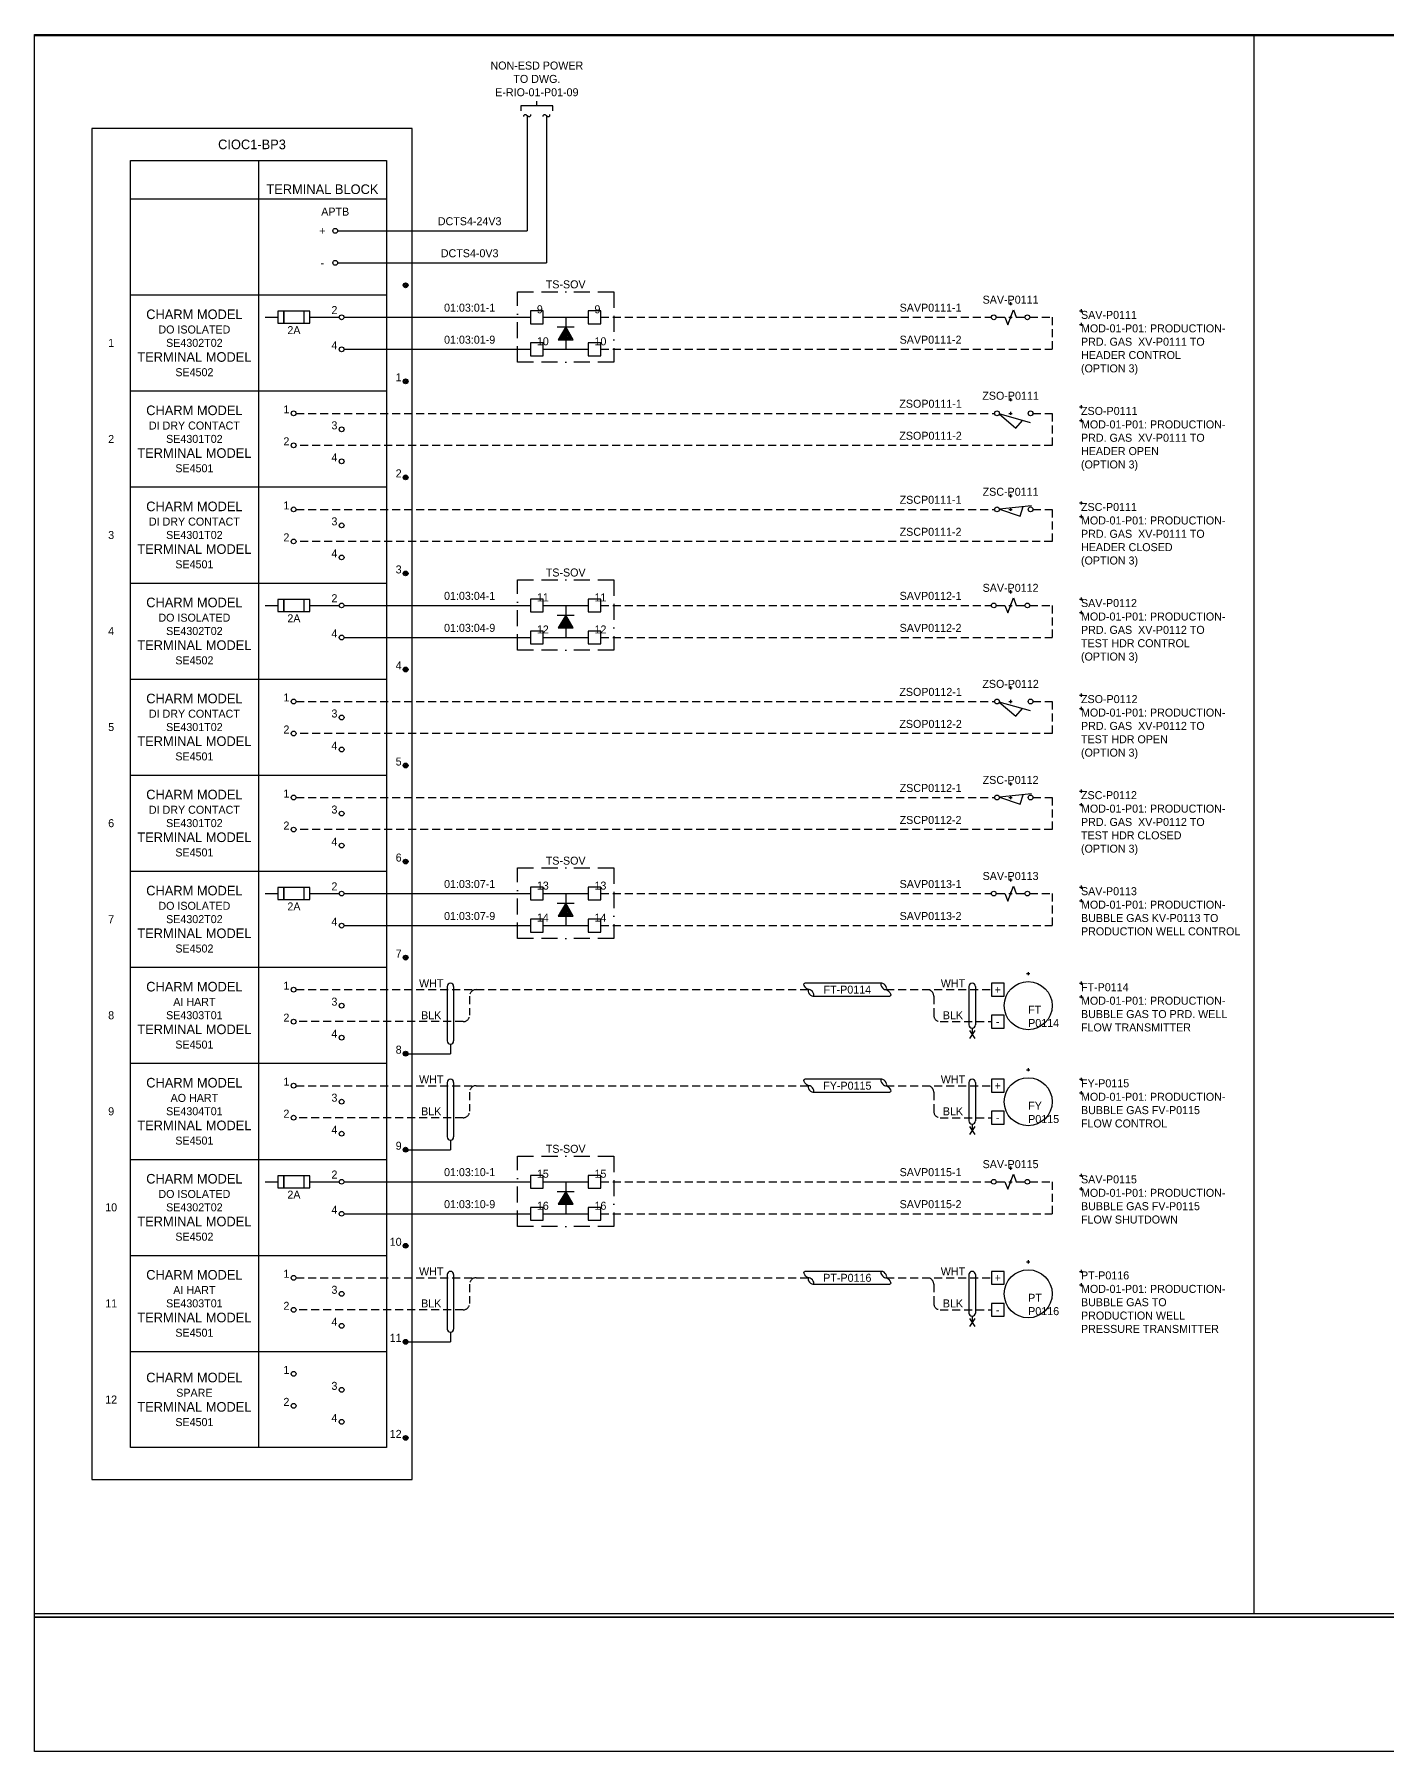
# Model space of a CAD drawing. Extents: x 12207 to 13053, y 0 to 536.
# Drawn here: x 12207 to 12630, y 0 to 536 of the extents above; entities that cross this region are included whole.
import ezdxf
from ezdxf.enums import TextEntityAlignment as Align

# ---------------------------------------------------------------- set-up
doc = ezdxf.new("R2018")
doc.units = 0
doc.header["$LTSCALE"] = 10
doc.header["$MEASUREMENT"] = 0
doc.linetypes.add('G02-1-PRDXXXX-E-MRIO-01-P01-01$0$BORDER', pattern=[1.75, 0.5, -0.25, 0.5, -0.25, 0, -0.25])
doc.linetypes.add('G02-1-PRDXXXX-E-MRIO-01-P01-01$0$HIDDEN', pattern=[0.375, 0.25, -0.125])
doc.layers.get('Defpoints').update_dxf_attribs({"color": 9})
for name, color, linetype in [('G02-1-PRDXXXX-E-MRIO-01-P01-01$0$(OPTION 3) FWIRE-1', 1, 'G02-1-PRDXXXX-E-MRIO-01-P01-01$0$HIDDEN'), ('G02-1-PRDXXXX-E-MRIO-01-P01-01$0$(OPTION 3) SYMBOL-3', 3, 'Continuous'), ('G02-1-PRDXXXX-E-MRIO-01-P01-01$0$(OPTION 3) TEXT-2', 2, 'Continuous'), ('G02-1-PRDXXXX-E-MRIO-01-P01-01$0$ANNOTATION', 7, 'Continuous'), ('G02-1-PRDXXXX-E-MRIO-01-P01-01$0$EQUIP ENCL', 7, 'G02-1-PRDXXXX-E-MRIO-01-P01-01$0$BORDER'), ('G02-1-PRDXXXX-E-MRIO-01-P01-01$0$FWIRE-1', 1, 'G02-1-PRDXXXX-E-MRIO-01-P01-01$0$HIDDEN'), ('G02-1-PRDXXXX-E-MRIO-01-P01-01$0$PANEL-1', 1, 'Continuous'), ('G02-1-PRDXXXX-E-MRIO-01-P01-01$0$PANEL-7', 7, 'Continuous'), ('G02-1-PRDXXXX-E-MRIO-01-P01-01$0$SYMBOL-1', 1, 'Continuous'), ('G02-1-PRDXXXX-E-MRIO-01-P01-01$0$SYMBOL-3', 3, 'Continuous'), ('G02-1-PRDXXXX-E-MRIO-01-P01-01$0$TEXT-2', 2, 'Continuous'), ('G02-1-PRDXXXX-E-MRIO-01-P01-01$0$TITLE', 7, 'Continuous'), ('G02-1-PRDXXXX-E-MRIO-01-P01-01$0$WIRE-1', 1, 'Continuous')]:
    doc.layers.add(name, color=color, linetype=linetype)
doc.layers.add('G02-1-PRDXXXX-E-MRIO-01-P01-01$0$View', color=251, linetype='Continuous', plot=False)
doc.styles.add('G02-1-PRDXXXX-E-MRIO-01-P01-01$0$Scovan Elec', font='')
doc.styles.add('G02-1-PRDXXXX-E-MRIO-01-P01-01$0$Scovan Standard', font='', dxfattribs={"height": 2.5})
doc.styles.add('G02-1-PRDXXXX-E-MRIO-01-P01-01$0$Standard', font='')
doc.styles.get("Standard").update_dxf_attribs({"font": ''})
doc.styles.get('G02-1-PRDXXXX-E-MRIO-01-P01-01$0$Scovan Elec').set_extended_font_data('Franklin Gothic Medium Cond')
doc.styles.get('G02-1-PRDXXXX-E-MRIO-01-P01-01$0$Scovan Standard').set_extended_font_data('Franklin Gothic Medium Cond')
doc.styles.get('G02-1-PRDXXXX-E-MRIO-01-P01-01$0$Standard').set_extended_font_data('Franklin Gothic Medium Cond')
doc.styles.get('Standard').set_extended_font_data('Franklin Gothic Medium Cond')

# ---------------------------------------------------------------- blocks, each defined once
blk = doc.blocks.new('*U22')
at = {"linetype": 'Continuous'}
blk.add_lwpolyline([(-0.75, 0, -1), (0.75, 0, -1), (-0.75, 0, -1), (0.5, 0, -1), (-0.5, 0, -1), (0.25, 0, -1), (-0.25, 0, -1), (0, 0, 1), (0.25, 0)], format="xyb", dxfattribs=at)
blk = doc.blocks.new('G02-1-PRDXXXX-E-MRIO-01-P01-01$0$BASEPLATE')
at = {"layer": 'G02-1-PRDXXXX-E-MRIO-01-P01-01$0$PANEL-1'}
for p, q in [((52, -10), (52, -412)), ((12, -22), (92, -22)), ((12, -52), (92, -52)), ((12, -82), (92, -82)), ((12, -112), (92, -112)), ((12, -142), (92, -142)), ((12, -172), (92, -172)), ((12, -202), (92, -202)), ((12, -232), (92, -232)), ((12, -262), (92, -262)), ((12, -292), (92, -292)), ((12, -322), (92, -322)), ((12, -352), (92, -352)), ((12, -382), (92, -382))]:
    blk.add_line(p, q, dxfattribs=at)
blk.add_lwpolyline([(12, -10), (92, -10), (92, -412), (12, -412)], close=True, dxfattribs=at)
at = {"layer": 'G02-1-PRDXXXX-E-MRIO-01-P01-01$0$PANEL-7'}
blk.add_lwpolyline([(0, 0), (0, -422), (100, -422), (100, 0)], close=True, dxfattribs=at)
at = {"layer": 'G02-1-PRDXXXX-E-MRIO-01-P01-01$0$SYMBOL-1'}
for centre in [(76, -32), (76, -42)]:
    blk.add_circle(centre, 0.75, dxfattribs=at)
for p in [(98, -49), (98, -79), (98, -109), (98, -139), (98, -169), (98, -199), (98, -229), (98, -259), (98, -289), (98, -319), (98, -349), (98, -379), (98, -409)]:
    blk.add_blockref('*U22', p, dxfattribs=at)
at = {"layer": 'G02-1-PRDXXXX-E-MRIO-01-P01-01$0$TEXT-2', "style": 'G02-1-PRDXXXX-E-MRIO-01-P01-01$0$Scovan Elec'}
for s, height, p in [('TERMINAL BLOCK', 3, (72, -19)), ('+', 2.5, (72, -32)), ('-', 2.5, (72, -42)), ('1', 2.5, (6, -67)), ('2', 2.5, (6, -97)), ('3', 2.5, (6, -127)), ('4', 2.5, (6, -157)), ('5', 2.5, (6, -187)), ('6', 2.5, (6, -217)), ('7', 2.5, (6, -247)), ('8', 2.5, (6, -277)), ('9', 2.5, (6, -307)), ('10', 2.5, (6, -337)), ('11', 2.5, (6, -367)), ('12', 2.5, (6, -397))]:
    blk.add_text(s, height=height, dxfattribs=at).set_placement(p, align=Align.MIDDLE)
blk.add_text('APTB', height=2.5, rotation=360, dxfattribs=at).set_placement((76, -26), align=Align.MIDDLE)
at = {"layer": 'G02-1-PRDXXXX-E-MRIO-01-P01-01$0$TEXT-2', "color": 2, "style": 'G02-1-PRDXXXX-E-MRIO-01-P01-01$0$Scovan Elec'}
for s, p in [('1', (96.75, -79)), ('2', (96.75, -109)), ('3', (96.75, -139)), ('4', (96.75, -169)), ('5', (96.75, -199)), ('6', (96.75, -229)), ('7', (96.75, -259)), ('8', (96.75, -289)), ('9', (96.75, -319)), ('10', (96.75, -349)), ('11', (96.75, -379)), ('12', (96.75, -409))]:
    blk.add_text(s, height=2.5, dxfattribs=at).set_placement(p, align=Align.RIGHT)
blk = doc.blocks.new('*U7')
blk.add_open_spline([(-1.07, -0.3), (-1.08, -0.22), (-1.09, -0.05), (-0.97, 0.2), (-0.73, 0.31), (-0.46, 0.32), (-0.14, 0.12), (0.14, -0.12), (0.46, -0.32), (0.73, -0.31), (0.97, -0.2), (1.09, 0.05), (1.08, 0.22), (1.07, 0.3)], degree=3, knots=[0, 0, 0, 0, 0.23778, 0.504219, 0.769947, 1.007727, 1.273929, 1.868857, 2.135059, 2.372839, 2.638567, 2.905005, 3.142785, 3.142785, 3.142785, 3.142785])
blk = doc.blocks.new('*U10')
for p, q in [((-1, 16), (-1, -1)), ((1, 16), (1, -1))]:
    blk.add_line(p, q)
for centre, start, end in [((0, 16), 0, 180), ((0, -1), 180, 0)]:
    blk.add_arc(centre, 1, start, end)
blk = doc.blocks.new('G02-1-PRDXXXX-E-MRIO-01-P01-01$0$S-TBSquare')
blk.add_lwpolyline([(-2, 2), (-2, -2), (2, -2), (2, 2)], close=True)
at = {"color": 2, "style": 'G02-1-PRDXXXX-E-MRIO-01-P01-01$0$Standard'}
blk.add_attdef('TAG2', text='', height=2.5, dxfattribs=at).set_placement((0, 3.75), align=Align.CENTER)
at = {"color": 2, "lineweight": 30, "flags": 106}
blk.add_attdef('TAG1', text='', height=2.5, dxfattribs=at).set_placement((0, 3.75), align=Align.BOTTOM_CENTER)
blk = doc.blocks.new('*U14')
blk.add_line((-2.67, 2), (2.67, 2))
blk.add_lwpolyline([(0, 2), (-2.33, -2), (2.33, -2), (0, 2), (0, 1.47), (-1.87, -1.73), (1.87, -1.73), (0, 1.47), (0, 0.94), (-1.4, -1.47), (1.4, -1.47), (0, 0.94), (0, 0.41), (-0.94, -1.2), (0.94, -1.2), (0, 0.41), (0, -0.12), (-0.48, -0.93), (0.48, -0.93), (0, -0.12), (0, -0.67)])
blk = doc.blocks.new('*U11')
for p, q in [((-1, 11), (-1, -1)), ((1, 11), (1, -1)), ((-0.8, -2.75), (0.8, -5.25)), ((0.8, -2.75), (-0.8, -5.25)), ((0, -2), (0, -4))]:
    blk.add_line(p, q)
for centre, start, end in [((0, 11), 0, 180), ((0, -1), 180, 0)]:
    blk.add_arc(centre, 1, start, end)
blk = doc.blocks.new('*U21')
for p, q in [((10.75, 5), (-13.25, 5)), ((-10.75, -5), (13.25, -5))]:
    blk.add_line(p, q)
for centre, major_axis in [((-12.625, 2.5), (0.625, -2.5)), ((12.625, -2.5), (-0.625, 2.5))]:
    blk.add_ellipse(centre, major_axis=major_axis, ratio=0.2692265, start_param=3.1415927, end_param=6.2831853)
for centre in [(-11.375, -2.5), (11.375, 2.5)]:
    blk.add_ellipse(centre, major_axis=(0.625, -2.5), ratio=0.2692265)
blk = doc.blocks.new('G02-1-PRDXXXX-E-MRIO-01-P01-01$0$S-Instrument')
blk.add_circle((0, 0), 7.5)
at = {"color": 2, "lineweight": 30, "flags": 106}
blk.add_attdef('TAG1', text='', height=2.5, dxfattribs=at).set_placement((0, 0), align=Align.MIDDLE_CENTER)
at = {"color": 2, "style": 'G02-1-PRDXXXX-E-MRIO-01-P01-01$0$Scovan Elec'}
blk.add_attdef('TAG2', text='', height=2.5, dxfattribs=at).set_placement((6.25, -6.25), align=Align.MIDDLE_LEFT)
blk = doc.blocks.new('G02-1-PRDXXXX-E-MRIO-01-P01-01$0$ARTISAN_G_C_DeviceTag')
at = {"layer": 'Defpoints'}
for p, q in [((-0.5, 0), (0.5, 0)), ((0, 0.5), (0, -0.5)), ((-0.5, -4.25), (0.5, -4.25)), ((0, -3.75), (0, -4.75))]:
    blk.add_line(p, q, dxfattribs=at)
at = {"layer": 'Defpoints', "style": 'G02-1-PRDXXXX-E-MRIO-01-P01-01$0$Scovan Standard', "flags": 1}
for tag, p in [('ARTISAN_ID', (0, -4)), ('ARTISAN_BLOCK_ID', (0, -7))]:
    blk.add_attdef(tag, p, '', height=1.9, dxfattribs=at)
at = {"layer": 'G02-1-PRDXXXX-E-MRIO-01-P01-01$0$TEXT-2', "style": 'G02-1-PRDXXXX-E-MRIO-01-P01-01$0$Standard'}
blk.add_attdef('SCOVAN_TAG', text='', height=2.5, dxfattribs=at).set_placement((0, 0), align=Align.CENTER)
blk = doc.blocks.new('G02-1-PRDXXXX-E-MRIO-01-P01-01$0$ARTISAN_IO_DeviceDescr')
at = {"layer": 'Defpoints'}
for p, q in [((-0.5, 0), (0.5, 0)), ((0, 0.5), (0, -0.5)), ((-0.5, -4.21), (0.5, -4.21)), ((0, -3.71), (0, -4.71))]:
    blk.add_line(p, q, dxfattribs=at)
at = {"layer": 'Defpoints', "style": 'G02-1-PRDXXXX-E-MRIO-01-P01-01$0$Scovan Standard', "flags": 1}
for tag, p in [('ARTISAN_ID', (0, -6)), ('ARTISAN_BLOCK_ID', (0, -9))]:
    blk.add_attdef(tag, p, '', height=1.9, dxfattribs=at)
at = {"layer": 'G02-1-PRDXXXX-E-MRIO-01-P01-01$0$TEXT-2', "style": 'G02-1-PRDXXXX-E-MRIO-01-P01-01$0$Standard'}
blk.add_attdef('SCOVAN_TAG', text='', height=2.5, dxfattribs=at).set_placement((0, 0), align=Align.TOP_LEFT)
blk = doc.blocks.new('G02-1-PRDXXXX-E-MRIO-01-P01-01$0$S-Solenoid')
blk.add_lwpolyline([(-4.5, 0), (-1.77, 0), (-0.88, -2.36), (0.88, 2.36), (1.77, 0), (4.5, 0)])
for centre in [(-5.25, 0), (5.25, 0)]:
    blk.add_circle(centre, 0.75)
at = {"color": 2, "style": 'G02-1-PRDXXXX-E-MRIO-01-P01-01$0$Standard'}
blk.add_attdef('TAG2', text='', height=2.5, dxfattribs=at).set_placement((0, 4.25), align=Align.CENTER)
at = {"color": 2, "lineweight": 30, "flags": 106}
blk.add_attdef('TAG1', text='', height=2.5, dxfattribs=at).set_placement((0, 4.25), align=Align.BOTTOM_CENTER)
blk = doc.blocks.new('*U20')
blk.add_lwpolyline([(5.22, -2.94), (-4.53, -0.2), (0.68, -4.59), (2.69, -2.23)])
for centre in [(-5.25, 0), (5.25, 0)]:
    blk.add_circle(centre, 0.75)
at = {"color": 2, "style": 'G02-1-PRDXXXX-E-MRIO-01-P01-01$0$Standard'}
blk.add_attdef('TAG2', text='', height=2.5, dxfattribs=at).set_placement((0, 4.25), align=Align.CENTER)
at = {"color": 2, "lineweight": 30, "flags": 106}
blk.add_attdef('TAG1', text='', height=2.5, dxfattribs=at).set_placement((0, 4.25), align=Align.BOTTOM_CENTER)
blk = doc.blocks.new('G02-1-PRDXXXX-E-MRIO-01-P01-01$0$S-Limit')
blk.add_lwpolyline([(5.57, 1.14), (-4.5, 0.08), (1.96, -2.08), (2.95, 0.86)])
for centre in [(-5.25, 0), (5.25, 0)]:
    blk.add_circle(centre, 0.75)
at = {"color": 2, "style": 'G02-1-PRDXXXX-E-MRIO-01-P01-01$0$Standard'}
blk.add_attdef('TAG2', text='', height=2.5, dxfattribs=at).set_placement((0, 4.25), align=Align.CENTER)
at = {"color": 2, "lineweight": 30, "flags": 106}
blk.add_attdef('TAG1', text='', height=2.5, dxfattribs=at).set_placement((0, 4.25), align=Align.BOTTOM_CENTER)
blk = doc.blocks.new('G02-1-PRDXXXX-E-MRIO-01-P01-01$0$ARTISAN_IO_A_DeviceTag')
at = {"layer": 'Defpoints'}
for p, q in [((-0.5, 0), (0.5, 0)), ((0, 0.5), (0, -0.5))]:
    blk.add_line(p, q, dxfattribs=at)
at = {"layer": 'Defpoints', "style": 'G02-1-PRDXXXX-E-MRIO-01-P01-01$0$Standard', "flags": 1}
blk.add_attdef('SCOVAN_TAG', text='', height=2.5, dxfattribs=at).set_placement((0, 4.2125), align=Align.MIDDLE_CENTER)
at = {"layer": 'Defpoints', "style": 'G02-1-PRDXXXX-E-MRIO-01-P01-01$0$Scovan Standard', "flags": 1}
for tag, p in [('ARTISAN_ID', (0, -5)), ('ARTISAN_BLOCK_ID', (0, -8))]:
    blk.add_attdef(tag, p, '', height=1.9004, dxfattribs=at)
blk = doc.blocks.new('G02-1-PRDXXXX-E-MRIO-01-P01-01$0$AI SE4303T01')
at = {"layer": 'G02-1-PRDXXXX-E-MRIO-01-P01-01$0$SYMBOL-1'}
for centre in [(51, -7), (66, -12), (51, -17), (66, -22)]:
    blk.add_circle(centre, 0.75, dxfattribs=at)
at = {"layer": 'G02-1-PRDXXXX-E-MRIO-01-P01-01$0$TEXT-2', "color": 2, "style": 'G02-1-PRDXXXX-E-MRIO-01-P01-01$0$Scovan Elec'}
for s, p in [('1', (48.75, -7)), ('3', (63.75, -12)), ('2', (48.75, -17)), ('4', (63.75, -22))]:
    blk.add_text(s, height=2.5, dxfattribs=at).set_placement(p, align=Align.CENTER)
at = {"layer": 'G02-1-PRDXXXX-E-MRIO-01-P01-01$0$TEXT-2', "insert": (20, -15), "char_height": 2.5, "attachment_point": 5, "style": 'G02-1-PRDXXXX-E-MRIO-01-P01-01$0$Scovan Elec'}
blk.add_mtext('{\\H1.2x;CHARM MODEL\\P}AI HART\\PSE4303T01\\P{\\H1.2x;TERMINAL MODEL}\\PSE4501', dxfattribs=at)
blk = doc.blocks.new('*U29')
blk.add_lwpolyline([(3.125, 1.875), (-5, 1.875), (-5, -1.875), (-3.125, -1.875), (-3.125, 1.875), (-3.125, -1.875), (5, -1.875), (5, 1.875), (3.125, 1.875), (3.125, -1.875)])
at = {"color": 2, "style": 'G02-1-PRDXXXX-E-MRIO-01-P01-01$0$Standard'}
blk.add_attdef('TAG2', text='', height=2.5, dxfattribs=at).set_placement((0, 3.75), align=Align.CENTER)
at = {"color": 2, "lineweight": 30, "flags": 106}
blk.add_attdef('TAG1', text='', height=2.5, dxfattribs=at).set_placement((0, 3.75), align=Align.BOTTOM_CENTER)
at = {"color": 2, "style": 'G02-1-PRDXXXX-E-MRIO-01-P01-01$0$Standard'}
blk.add_attdef('TAG3', text='', height=2.5, dxfattribs=at).set_placement((0, -4.5), align=Align.MIDDLE)
blk = doc.blocks.new('G02-1-PRDXXXX-E-MRIO-01-P01-01$0$DO SE4302T02')
at = {"layer": 'G02-1-PRDXXXX-E-MRIO-01-P01-01$0$SYMBOL-1'}
for centre in [(66, -7), (66, -17)]:
    blk.add_circle(centre, 0.75, dxfattribs=at)
at = {"layer": 'G02-1-PRDXXXX-E-MRIO-01-P01-01$0$WIRE-1', "linetype": 'Continuous'}
for p, q in [((42.1, -7), (46.1, -7)), ((56.1, -7), (65.25, -7))]:
    blk.add_line(p, q, dxfattribs=at)
at = {"layer": 'G02-1-PRDXXXX-E-MRIO-01-P01-01$0$SYMBOL-1'}
blk.add_blockref('*U29', (51.1, -7), dxfattribs=at)
at = {"layer": 'G02-1-PRDXXXX-E-MRIO-01-P01-01$0$TEXT-2', "color": 2, "style": 'G02-1-PRDXXXX-E-MRIO-01-P01-01$0$Scovan Elec'}
for s, p in [('2', (63.75, -6)), ('4', (63.75, -17))]:
    blk.add_text(s, height=2.5, dxfattribs=at).set_placement(p, align=Align.CENTER)
blk.add_text('2A', height=2.5, rotation=360, dxfattribs=at).set_placement((51.1, -11), align=Align.MIDDLE)
at = {"layer": 'G02-1-PRDXXXX-E-MRIO-01-P01-01$0$TEXT-2', "insert": (20, -15), "char_height": 2.5, "attachment_point": 5, "style": 'G02-1-PRDXXXX-E-MRIO-01-P01-01$0$Scovan Elec'}
blk.add_mtext('{\\H1.2x;CHARM MODEL\\P}DO ISOLATED\\PSE4302T02\\P{\\H1.2x;TERMINAL MODEL}\\PSE4502', dxfattribs=at)
blk = doc.blocks.new('G02-1-PRDXXXX-E-MRIO-01-P01-01$0$SPARE SE4501')
at = {"layer": 'G02-1-PRDXXXX-E-MRIO-01-P01-01$0$SYMBOL-1'}
for centre in [(51, -7), (66, -12), (51, -17), (66, -22)]:
    blk.add_circle(centre, 0.75, dxfattribs=at)
at = {"layer": 'G02-1-PRDXXXX-E-MRIO-01-P01-01$0$TEXT-2', "color": 2, "style": 'G02-1-PRDXXXX-E-MRIO-01-P01-01$0$Scovan Elec'}
for s, p in [('1', (48.75, -7)), ('3', (63.75, -12)), ('2', (48.75, -17)), ('4', (63.75, -22))]:
    blk.add_text(s, height=2.5, dxfattribs=at).set_placement(p, align=Align.CENTER)
at = {"layer": 'G02-1-PRDXXXX-E-MRIO-01-P01-01$0$TEXT-2', "insert": (20, -15), "char_height": 2.5, "attachment_point": 5, "style": 'G02-1-PRDXXXX-E-MRIO-01-P01-01$0$Scovan Elec'}
blk.add_mtext('{\\H1.2x;CHARM MODEL\\P}SPARE\\P{\\H1.2x;TERMINAL MODEL}\\PSE4501', dxfattribs=at)
blk = doc.blocks.new('G02-1-PRDXXXX-E-MRIO-01-P01-01$0$AO SE4304T01')
at = {"layer": 'G02-1-PRDXXXX-E-MRIO-01-P01-01$0$SYMBOL-1'}
for centre in [(51, -7), (66, -12), (51, -17), (66, -22)]:
    blk.add_circle(centre, 0.75, dxfattribs=at)
at = {"layer": 'G02-1-PRDXXXX-E-MRIO-01-P01-01$0$TEXT-2', "color": 2, "style": 'G02-1-PRDXXXX-E-MRIO-01-P01-01$0$Scovan Elec'}
for s, p in [('1', (48.75, -7)), ('3', (63.75, -12)), ('2', (48.75, -17)), ('4', (63.75, -22))]:
    blk.add_text(s, height=2.5, dxfattribs=at).set_placement(p, align=Align.CENTER)
at = {"layer": 'G02-1-PRDXXXX-E-MRIO-01-P01-01$0$TEXT-2', "insert": (20, -15), "char_height": 2.5, "attachment_point": 5, "style": 'G02-1-PRDXXXX-E-MRIO-01-P01-01$0$Scovan Elec'}
blk.add_mtext('{\\H1.2x;CHARM MODEL\\P}AO HART\\PSE4304T01\\P{\\H1.2x;TERMINAL MODEL}\\PSE4501', dxfattribs=at)
blk = doc.blocks.new('G02-1-PRDXXXX-E-MRIO-01-P01-01$0$DI SE4301T02')
at = {"layer": 'G02-1-PRDXXXX-E-MRIO-01-P01-01$0$SYMBOL-1'}
for centre in [(51, -7), (66, -12), (51, -17), (66, -22)]:
    blk.add_circle(centre, 0.75, dxfattribs=at)
at = {"layer": 'G02-1-PRDXXXX-E-MRIO-01-P01-01$0$TEXT-2', "color": 2, "style": 'G02-1-PRDXXXX-E-MRIO-01-P01-01$0$Scovan Elec'}
for s, p in [('1', (48.75, -7)), ('3', (63.75, -12)), ('2', (48.75, -17)), ('4', (63.75, -22))]:
    blk.add_text(s, height=2.5, dxfattribs=at).set_placement(p, align=Align.CENTER)
at = {"layer": 'G02-1-PRDXXXX-E-MRIO-01-P01-01$0$TEXT-2', "insert": (20, -15), "char_height": 2.5, "attachment_point": 5, "style": 'G02-1-PRDXXXX-E-MRIO-01-P01-01$0$Scovan Elec'}
blk.add_mtext('{\\H1.2x;CHARM MODEL\\P}DI DRY CONTACT\\PSE4301T02\\P{\\H1.2x;TERMINAL MODEL}\\PSE4501', dxfattribs=at)

msp = doc.modelspace()

# ---------------------------------------------------------------- linework, layer by layer
at = {"layer": 'G02-1-PRDXXXX-E-MRIO-01-P01-01$0$(OPTION 3) FWIRE-1'}
for p, q in [((12384, 448), (12506, 448)), ((12518, 448), (12525, 448)), ((12525, 448), (12525, 438)), ((12384, 438), (12525, 438)), ((12288.75, 418), (12507, 418)), ((12519, 418), (12525, 418)), ((12525, 418), (12525, 408)), ((12525, 408), (12288.75, 408)), ((12288.75, 388), (12507, 388)), ((12519, 388), (12525, 388)), ((12525, 388), (12525, 378)), ((12525, 378), (12288.75, 378)), ((12384, 358), (12506, 358)), ((12518, 358), (12525, 358)), ((12525, 358), (12525, 348)), ((12384, 348), (12525, 348)), ((12288.75, 328), (12507, 328)), ((12519, 328), (12525, 328)), ((12525, 328), (12525, 318)), ((12525, 318), (12288.75, 318)), ((12288.75, 298), (12507, 298)), ((12519, 298), (12525, 298)), ((12525, 298), (12525, 288)), ((12525, 288), (12288.75, 288))]:
    msp.add_line(p, q, dxfattribs=at)
at = {"layer": 'G02-1-PRDXXXX-E-MRIO-01-P01-01$0$EQUIP ENCL'}
for points in [[(12358, 456), (12388, 456), (12388, 434), (12358, 434)], [(12358, 366), (12388, 366), (12388, 344), (12358, 344)], [(12358, 276), (12388, 276), (12388, 254), (12358, 254)], [(12358, 186), (12388, 186), (12388, 164), (12358, 164)]]:
    msp.add_lwpolyline(points, close=True, dxfattribs=at)
at = {"layer": 'G02-1-PRDXXXX-E-MRIO-01-P01-01$0$FWIRE-1'}
for p, q in [((12384, 268), (12506, 268)), ((12518, 268), (12525, 268)), ((12525, 268), (12525, 258)), ((12384, 258), (12525, 258)), ((12288.75, 238), (12448.9, 238)), ((12473.1, 238), (12506, 238)), ((12341, 228), (12288.75, 228)), ((12490, 228), (12506, 228)), ((12288.75, 208), (12448.9, 208)), ((12473.1, 208), (12506, 208)), ((12341, 198), (12288.75, 198)), ((12490, 198), (12506, 198)), ((12384, 178), (12506, 178)), ((12518, 178), (12525, 178)), ((12525, 178), (12525, 168)), ((12384, 168), (12525, 168)), ((12288.75, 148), (12448.9, 148)), ((12473.1, 148), (12506, 148)), ((12341, 138), (12288.75, 138)), ((12490, 138), (12506, 138))]:
    msp.add_line(p, q, dxfattribs=at)
for points in [[(12343, 236), (12343, 230)], [(12488, 236), (12488, 230)], [(12343, 206), (12343, 200)], [(12488, 206), (12488, 200)], [(12343, 146), (12343, 140)], [(12488, 146), (12488, 140)]]:
    msp.add_lwpolyline(points, dxfattribs=at)
for centre, start, end in [((12345, 236), 90, 180), ((12486, 236), 0, 90), ((12341, 230), 270, 0), ((12490, 230), 180, 270), ((12345, 206), 90, 180), ((12486, 206), 0, 90), ((12341, 200), 270, 0), ((12490, 200), 180, 270), ((12345, 146), 90, 180), ((12486, 146), 0, 90), ((12341, 140), 270, 0), ((12490, 140), 180, 270)]:
    msp.add_arc(centre, 2, start, end, dxfattribs=at)
at = {"layer": 'G02-1-PRDXXXX-E-MRIO-01-P01-01$0$SYMBOL-1'}
for points in [[(12506, 240), (12506, 236), (12510, 236), (12510, 240)], [(12506, 230), (12506, 226), (12510, 226), (12510, 230)], [(12506, 210), (12506, 206), (12510, 206), (12510, 210)], [(12506, 200), (12506, 196), (12510, 196), (12510, 200)], [(12506, 150), (12506, 146), (12510, 146), (12510, 150)], [(12506, 140), (12506, 136), (12510, 136), (12510, 140)]]:
    msp.add_lwpolyline(points, close=True, dxfattribs=at)
at = {"layer": 'G02-1-PRDXXXX-E-MRIO-01-P01-01$0$TEXT-2'}
msp.add_line((12364, 514), (12364, 515.5), dxfattribs=at)
msp.add_lwpolyline([(12369, 512.5), (12369, 514), (12359, 514), (12359, 512.5)], dxfattribs=at)
at = {"layer": 'G02-1-PRDXXXX-E-MRIO-01-P01-01$0$TITLE', "color": 9}
msp.add_line((12588, 536), (12588, 43), dxfattribs=at)
at = {"layer": 'G02-1-PRDXXXX-E-MRIO-01-P01-01$0$TITLE'}
for points in [[(12207, 536.37), (13050.77, 536.37), (13050.77, 42.04), (12207, 42.04)], [(12207, 42.04), (13050.77, 42.04), (13050.77, 0), (12207, 0)]]:
    msp.add_lwpolyline(points, close=True, dxfattribs=at)
at = {"layer": 'G02-1-PRDXXXX-E-MRIO-01-P01-01$0$View'}
msp.add_lwpolyline([(12207, 536), (13050, 536), (13050, 43), (12207, 43)], close=True, dxfattribs=at)
at = {"layer": 'G02-1-PRDXXXX-E-MRIO-01-P01-01$0$WIRE-1'}
for p, q in [((12361, 511), (12361, 475)), ((12367, 511), (12367, 465)), ((12301.75, 475), (12361, 475)), ((12301.75, 465), (12367, 465)), ((12303.75, 448), (12362, 448)), ((12366, 448), (12380, 448)), ((12373, 448), (12373, 438)), ((12303.75, 438), (12362, 438)), ((12366, 438), (12380, 438)), ((12303.75, 358), (12362, 358)), ((12366, 358), (12380, 358)), ((12373, 358), (12373, 348)), ((12303.75, 348), (12362, 348)), ((12366, 348), (12380, 348)), ((12303.75, 268), (12362, 268)), ((12366, 268), (12380, 268)), ((12373, 268), (12373, 258)), ((12303.75, 258), (12362, 258)), ((12366, 258), (12380, 258)), ((12337, 221), (12337, 218)), ((12323, 218), (12337, 218)), ((12323, 188), (12337, 188)), ((12337, 191), (12337, 188)), ((12303.75, 178), (12362, 178)), ((12366, 178), (12380, 178)), ((12373, 178), (12373, 168)), ((12303.75, 168), (12362, 168)), ((12366, 168), (12380, 168)), ((12337, 131), (12337, 128)), ((12323, 128), (12337, 128))]:
    msp.add_line(p, q, dxfattribs=at)

# ---------------------------------------------------------------- block references
for name, p in [('G02-1-PRDXXXX-E-MRIO-01-P01-01$0$DO SE4302T02', (12237, 455)), ('G02-1-PRDXXXX-E-MRIO-01-P01-01$0$DI SE4301T02', (12237, 425)), ('G02-1-PRDXXXX-E-MRIO-01-P01-01$0$DI SE4301T02', (12237, 395)), ('G02-1-PRDXXXX-E-MRIO-01-P01-01$0$DO SE4302T02', (12237, 365)), ('G02-1-PRDXXXX-E-MRIO-01-P01-01$0$DI SE4301T02', (12237, 335)), ('G02-1-PRDXXXX-E-MRIO-01-P01-01$0$DI SE4301T02', (12237, 305)), ('G02-1-PRDXXXX-E-MRIO-01-P01-01$0$DO SE4302T02', (12237, 275)), ('G02-1-PRDXXXX-E-MRIO-01-P01-01$0$AI SE4303T01', (12237, 245)), ('G02-1-PRDXXXX-E-MRIO-01-P01-01$0$AO SE4304T01', (12237, 215)), ('G02-1-PRDXXXX-E-MRIO-01-P01-01$0$DO SE4302T02', (12237, 185)), ('G02-1-PRDXXXX-E-MRIO-01-P01-01$0$AI SE4303T01', (12237, 155)), ('G02-1-PRDXXXX-E-MRIO-01-P01-01$0$SPARE SE4501', (12237, 125))]:
    msp.add_blockref(name, p)
at = {"layer": 'G02-1-PRDXXXX-E-MRIO-01-P01-01$0$(OPTION 3) SYMBOL-3'}
for name, p in [('G02-1-PRDXXXX-E-MRIO-01-P01-01$0$S-Solenoid', (12512, 448)), ('*U20', (12513, 418)), ('G02-1-PRDXXXX-E-MRIO-01-P01-01$0$S-Limit', (12513, 388)), ('G02-1-PRDXXXX-E-MRIO-01-P01-01$0$S-Solenoid', (12512, 358)), ('*U20', (12513, 328)), ('G02-1-PRDXXXX-E-MRIO-01-P01-01$0$S-Limit', (12513, 298))]:
    msp.add_blockref(name, p, dxfattribs=at)
at = {"layer": 'G02-1-PRDXXXX-E-MRIO-01-P01-01$0$(OPTION 3) TEXT-2'}
for name, p, values in [('G02-1-PRDXXXX-E-MRIO-01-P01-01$0$ARTISAN_G_C_DeviceTag', (12512, 452.25), {'SCOVAN_TAG': 'SAV-P0111'}), ('G02-1-PRDXXXX-E-MRIO-01-P01-01$0$ARTISAN_IO_DeviceDescr', (12534, 450), {'SCOVAN_TAG': 'SAV-P0111'}), ('G02-1-PRDXXXX-E-MRIO-01-P01-01$0$ARTISAN_G_C_DeviceTag', (12512, 422.25), {'SCOVAN_TAG': 'ZSO-P0111'}), ('G02-1-PRDXXXX-E-MRIO-01-P01-01$0$ARTISAN_IO_DeviceDescr', (12534, 420), {'SCOVAN_TAG': 'ZSO-P0111'}), ('G02-1-PRDXXXX-E-MRIO-01-P01-01$0$ARTISAN_G_C_DeviceTag', (12512, 392.25), {'SCOVAN_TAG': 'ZSC-P0111'}), ('G02-1-PRDXXXX-E-MRIO-01-P01-01$0$ARTISAN_IO_DeviceDescr', (12534, 390), {'SCOVAN_TAG': 'ZSC-P0111'}), ('G02-1-PRDXXXX-E-MRIO-01-P01-01$0$ARTISAN_G_C_DeviceTag', (12512, 362.25), {'SCOVAN_TAG': 'SAV-P0112'}), ('G02-1-PRDXXXX-E-MRIO-01-P01-01$0$ARTISAN_IO_DeviceDescr', (12534, 360), {'SCOVAN_TAG': 'SAV-P0112'}), ('G02-1-PRDXXXX-E-MRIO-01-P01-01$0$ARTISAN_G_C_DeviceTag', (12512, 332.25), {'SCOVAN_TAG': 'ZSO-P0112'}), ('G02-1-PRDXXXX-E-MRIO-01-P01-01$0$ARTISAN_IO_DeviceDescr', (12534, 330), {'SCOVAN_TAG': 'ZSO-P0112'}), ('G02-1-PRDXXXX-E-MRIO-01-P01-01$0$ARTISAN_G_C_DeviceTag', (12512, 302.25), {'SCOVAN_TAG': 'ZSC-P0112'}), ('G02-1-PRDXXXX-E-MRIO-01-P01-01$0$ARTISAN_IO_DeviceDescr', (12534, 300), {'SCOVAN_TAG': 'ZSC-P0112'})]:
    msp.add_blockref(name, p, dxfattribs=at).add_auto_attribs(values)
at = {"layer": 'G02-1-PRDXXXX-E-MRIO-01-P01-01$0$ANNOTATION', "yscale": 0.4}
for p in [(12461, 238), (12461, 208), (12461, 148)]:
    msp.add_blockref('*U21', p, dxfattribs=at)
at = {"layer": 'G02-1-PRDXXXX-E-MRIO-01-P01-01$0$SYMBOL-1'}
for name, p in [('G02-1-PRDXXXX-E-MRIO-01-P01-01$0$BASEPLATE', (12225, 507)), ('*U14', (12373, 443)), ('*U14', (12373, 353)), ('*U14', (12373, 263)), ('*U14', (12373, 173))]:
    msp.add_blockref(name, p, dxfattribs=at)
ref = msp.add_blockref('G02-1-PRDXXXX-E-MRIO-01-P01-01$0$S-Instrument', (12517.5, 233), dxfattribs=at)
lines = msp.add_mtext('FT\\PP0114', dxfattribs={"layer": '0', "color": 2, "insert": (12517.5, 233), "char_height": 2.5, "attachment_point": 1})
ref.add_attrib('TAG1', '', (12517.5, 233), dxfattribs={"flags": 104}).embed_mtext(lines)
ref = msp.add_blockref('G02-1-PRDXXXX-E-MRIO-01-P01-01$0$S-Instrument', (12517.5, 203), dxfattribs=at)
lines = msp.add_mtext('FY\\PP0115', dxfattribs={"layer": '0', "color": 2, "insert": (12517.5, 203), "char_height": 2.5, "attachment_point": 1})
ref.add_attrib('TAG1', '', (12517.5, 203), dxfattribs={"flags": 104}).embed_mtext(lines)
ref = msp.add_blockref('G02-1-PRDXXXX-E-MRIO-01-P01-01$0$S-Instrument', (12517.5, 143), dxfattribs=at)
lines = msp.add_mtext('PT\\PP0116', dxfattribs={"layer": '0', "color": 2, "insert": (12517.5, 143), "char_height": 2.5, "attachment_point": 1})
ref.add_attrib('TAG1', '', (12517.5, 143), dxfattribs={"flags": 104}).embed_mtext(lines)
at = {"layer": 'G02-1-PRDXXXX-E-MRIO-01-P01-01$0$SYMBOL-3'}
ref = msp.add_blockref('G02-1-PRDXXXX-E-MRIO-01-P01-01$0$S-TBSquare', (12364, 448), dxfattribs=at)
lines = msp.add_mtext('9', dxfattribs={"layer": '0', "color": 2, "insert": (12364, 451.75), "char_height": 2.5, "attachment_point": 1})
ref.add_attrib('TAG1', '', (12364, 451.75), dxfattribs={"flags": 104}).embed_mtext(lines)
ref = msp.add_blockref('G02-1-PRDXXXX-E-MRIO-01-P01-01$0$S-TBSquare', (12382, 448), dxfattribs=at)
lines = msp.add_mtext('9', dxfattribs={"layer": '0', "color": 2, "insert": (12382, 451.75), "char_height": 2.5, "attachment_point": 1})
ref.add_attrib('TAG1', '', (12382, 451.75), dxfattribs={"flags": 104}).embed_mtext(lines)
ref = msp.add_blockref('G02-1-PRDXXXX-E-MRIO-01-P01-01$0$S-TBSquare', (12364, 438), dxfattribs=at)
lines = msp.add_mtext('10', dxfattribs={"layer": '0', "color": 2, "insert": (12364, 441.75), "char_height": 2.5, "attachment_point": 1})
ref.add_attrib('TAG1', '', (12364, 441.75), dxfattribs={"flags": 104}).embed_mtext(lines)
ref = msp.add_blockref('G02-1-PRDXXXX-E-MRIO-01-P01-01$0$S-TBSquare', (12382, 438), dxfattribs=at)
lines = msp.add_mtext('10', dxfattribs={"layer": '0', "color": 2, "insert": (12382, 441.75), "char_height": 2.5, "attachment_point": 1})
ref.add_attrib('TAG1', '', (12382, 441.75), dxfattribs={"flags": 104}).embed_mtext(lines)
ref = msp.add_blockref('G02-1-PRDXXXX-E-MRIO-01-P01-01$0$S-TBSquare', (12364, 358), dxfattribs=at)
lines = msp.add_mtext('11', dxfattribs={"layer": '0', "color": 2, "insert": (12364, 361.75), "char_height": 2.5, "attachment_point": 1})
ref.add_attrib('TAG1', '', (12364, 361.75), dxfattribs={"flags": 104}).embed_mtext(lines)
ref = msp.add_blockref('G02-1-PRDXXXX-E-MRIO-01-P01-01$0$S-TBSquare', (12382, 358), dxfattribs=at)
lines = msp.add_mtext('11', dxfattribs={"layer": '0', "color": 2, "insert": (12382, 361.75), "char_height": 2.5, "attachment_point": 1})
ref.add_attrib('TAG1', '', (12382, 361.75), dxfattribs={"flags": 104}).embed_mtext(lines)
ref = msp.add_blockref('G02-1-PRDXXXX-E-MRIO-01-P01-01$0$S-TBSquare', (12364, 348), dxfattribs=at)
lines = msp.add_mtext('12', dxfattribs={"layer": '0', "color": 2, "insert": (12364, 351.75), "char_height": 2.5, "attachment_point": 1})
ref.add_attrib('TAG1', '', (12364, 351.75), dxfattribs={"flags": 104}).embed_mtext(lines)
ref = msp.add_blockref('G02-1-PRDXXXX-E-MRIO-01-P01-01$0$S-TBSquare', (12382, 348), dxfattribs=at)
lines = msp.add_mtext('12', dxfattribs={"layer": '0', "color": 2, "insert": (12382, 351.75), "char_height": 2.5, "attachment_point": 1})
ref.add_attrib('TAG1', '', (12382, 351.75), dxfattribs={"flags": 104}).embed_mtext(lines)
ref = msp.add_blockref('G02-1-PRDXXXX-E-MRIO-01-P01-01$0$S-TBSquare', (12364, 268), dxfattribs=at)
lines = msp.add_mtext('13', dxfattribs={"layer": '0', "color": 2, "insert": (12364, 271.75), "char_height": 2.5, "attachment_point": 1})
ref.add_attrib('TAG1', '', (12364, 271.75), dxfattribs={"flags": 104}).embed_mtext(lines)
ref = msp.add_blockref('G02-1-PRDXXXX-E-MRIO-01-P01-01$0$S-TBSquare', (12382, 268), dxfattribs=at)
lines = msp.add_mtext('13', dxfattribs={"layer": '0', "color": 2, "insert": (12382, 271.75), "char_height": 2.5, "attachment_point": 1})
ref.add_attrib('TAG1', '', (12382, 271.75), dxfattribs={"flags": 104}).embed_mtext(lines)
for p in [(12512, 268), (12512, 178)]:
    msp.add_blockref('G02-1-PRDXXXX-E-MRIO-01-P01-01$0$S-Solenoid', p, dxfattribs=at)
ref = msp.add_blockref('G02-1-PRDXXXX-E-MRIO-01-P01-01$0$S-TBSquare', (12364, 258), dxfattribs=at)
lines = msp.add_mtext('14', dxfattribs={"layer": '0', "color": 2, "insert": (12364, 261.75), "char_height": 2.5, "attachment_point": 1})
ref.add_attrib('TAG1', '', (12364, 261.75), dxfattribs={"flags": 104}).embed_mtext(lines)
ref = msp.add_blockref('G02-1-PRDXXXX-E-MRIO-01-P01-01$0$S-TBSquare', (12382, 258), dxfattribs=at)
lines = msp.add_mtext('14', dxfattribs={"layer": '0', "color": 2, "insert": (12382, 261.75), "char_height": 2.5, "attachment_point": 1})
ref.add_attrib('TAG1', '', (12382, 261.75), dxfattribs={"flags": 104}).embed_mtext(lines)
ref = msp.add_blockref('G02-1-PRDXXXX-E-MRIO-01-P01-01$0$S-TBSquare', (12364, 178), dxfattribs=at)
lines = msp.add_mtext('15', dxfattribs={"layer": '0', "color": 2, "insert": (12364, 181.75), "char_height": 2.5, "attachment_point": 1})
ref.add_attrib('TAG1', '', (12364, 181.75), dxfattribs={"flags": 104}).embed_mtext(lines)
ref = msp.add_blockref('G02-1-PRDXXXX-E-MRIO-01-P01-01$0$S-TBSquare', (12382, 178), dxfattribs=at)
lines = msp.add_mtext('15', dxfattribs={"layer": '0', "color": 2, "insert": (12382, 181.75), "char_height": 2.5, "attachment_point": 1})
ref.add_attrib('TAG1', '', (12382, 181.75), dxfattribs={"flags": 104}).embed_mtext(lines)
ref = msp.add_blockref('G02-1-PRDXXXX-E-MRIO-01-P01-01$0$S-TBSquare', (12364, 168), dxfattribs=at)
lines = msp.add_mtext('16', dxfattribs={"layer": '0', "color": 2, "insert": (12364, 171.75), "char_height": 2.5, "attachment_point": 1})
ref.add_attrib('TAG1', '', (12364, 171.75), dxfattribs={"flags": 104}).embed_mtext(lines)
ref = msp.add_blockref('G02-1-PRDXXXX-E-MRIO-01-P01-01$0$S-TBSquare', (12382, 168), dxfattribs=at)
lines = msp.add_mtext('16', dxfattribs={"layer": '0', "color": 2, "insert": (12382, 171.75), "char_height": 2.5, "attachment_point": 1})
ref.add_attrib('TAG1', '', (12382, 171.75), dxfattribs={"flags": 104}).embed_mtext(lines)
at = {"layer": 'G02-1-PRDXXXX-E-MRIO-01-P01-01$0$TEXT-2'}
for name, p, values in [('G02-1-PRDXXXX-E-MRIO-01-P01-01$0$ARTISAN_G_C_DeviceTag', (12512, 272.25), {'SCOVAN_TAG': 'SAV-P0113'}), ('G02-1-PRDXXXX-E-MRIO-01-P01-01$0$ARTISAN_IO_DeviceDescr', (12534, 270), {'SCOVAN_TAG': 'SAV-P0113'}), ('G02-1-PRDXXXX-E-MRIO-01-P01-01$0$ARTISAN_IO_DeviceDescr', (12534, 240), {'SCOVAN_TAG': 'FT-P0114'}), ('G02-1-PRDXXXX-E-MRIO-01-P01-01$0$ARTISAN_IO_DeviceDescr', (12534, 210), {'SCOVAN_TAG': 'FY-P0115'}), ('G02-1-PRDXXXX-E-MRIO-01-P01-01$0$ARTISAN_G_C_DeviceTag', (12512, 182.25), {'SCOVAN_TAG': 'SAV-P0115'}), ('G02-1-PRDXXXX-E-MRIO-01-P01-01$0$ARTISAN_IO_DeviceDescr', (12534, 180), {'SCOVAN_TAG': 'SAV-P0115'}), ('G02-1-PRDXXXX-E-MRIO-01-P01-01$0$ARTISAN_IO_DeviceDescr', (12534, 150), {'SCOVAN_TAG': 'PT-P0116'})]:
    msp.add_blockref(name, p, dxfattribs=at).add_auto_attribs(values)
for p in [(12517.5, 243), (12517.5, 213), (12517.5, 153)]:
    msp.add_blockref('G02-1-PRDXXXX-E-MRIO-01-P01-01$0$ARTISAN_IO_A_DeviceTag', p, dxfattribs=at)
at = {"layer": 'G02-1-PRDXXXX-E-MRIO-01-P01-01$0$WIRE-1'}
for name, p in [('*U7', (12361, 511)), ('*U7', (12367, 511)), ('*U10', (12337, 223)), ('*U11', (12500, 228)), ('*U10', (12337, 193)), ('*U11', (12500, 198)), ('*U10', (12337, 133)), ('*U11', (12500, 138))]:
    msp.add_blockref(name, p, dxfattribs=at)

# ---------------------------------------------------------------- texts
at = {"layer": 'G02-1-PRDXXXX-E-MRIO-01-P01-01$0$(OPTION 3) TEXT-2', "style": 'G02-1-PRDXXXX-E-MRIO-01-P01-01$0$Scovan Elec'}
for s, p in [('SAVP0111-1', (12487, 451)), ('SAVP0111-2', (12487, 441)), ('ZSOP0111-1', (12487, 421)), ('ZSOP0111-2', (12487, 411)), ('ZSCP0111-1', (12487, 391)), ('ZSCP0111-2', (12487, 381)), ('SAVP0112-1', (12487, 361)), ('SAVP0112-2', (12487, 351)), ('ZSOP0112-1', (12487, 331)), ('ZSOP0112-2', (12487, 321)), ('ZSCP0112-1', (12487, 301)), ('ZSCP0112-2', (12487, 291))]:
    msp.add_text(s, height=2.5, dxfattribs=at).set_placement(p, align=Align.MIDDLE)
at = {"layer": 'G02-1-PRDXXXX-E-MRIO-01-P01-01$0$(OPTION 3) TEXT-2', "char_height": 2.5, "attachment_point": 1, "style": 'G02-1-PRDXXXX-E-MRIO-01-P01-01$0$Scovan Elec'}
for s, insert in [('MOD-01-P01: PRODUCTION-\\PPRD. GAS  XV-P0111 TO\\PHEADER CONTROL\\P(OPTION 3)', (12534, 445.79)), ('MOD-01-P01: PRODUCTION-\\PPRD. GAS  XV-P0111 TO\\PHEADER OPEN\\P(OPTION 3)', (12534, 415.79)), ('MOD-01-P01: PRODUCTION-\\PPRD. GAS  XV-P0111 TO\\PHEADER CLOSED\\P(OPTION 3)', (12534, 385.79)), ('MOD-01-P01: PRODUCTION-\\PPRD. GAS  XV-P0112 TO\\PTEST HDR CONTROL\\P(OPTION 3)', (12534, 355.79)), ('MOD-01-P01: PRODUCTION-\\PPRD. GAS  XV-P0112 TO\\PTEST HDR OPEN\\P(OPTION 3)', (12534, 325.79)), ('MOD-01-P01: PRODUCTION-\\PPRD. GAS  XV-P0112 TO\\PTEST HDR CLOSED\\P(OPTION 3)', (12534, 295.79))]:
    msp.add_mtext(s, dxfattribs=dict(at, insert=insert))
at = {"layer": 'G02-1-PRDXXXX-E-MRIO-01-P01-01$0$TEXT-2', "color": 2, "style": 'G02-1-PRDXXXX-E-MRIO-01-P01-01$0$Scovan Elec'}
msp.add_text('CIOC1-BP3', height=3, dxfattribs=at).set_placement((12275, 502), align=Align.MIDDLE)
at = {"layer": 'G02-1-PRDXXXX-E-MRIO-01-P01-01$0$TEXT-2', "style": 'G02-1-PRDXXXX-E-MRIO-01-P01-01$0$Scovan Elec'}
for s, p in [('DCTS4-24V3', (12343, 478)), ('DCTS4-0V3', (12343, 468)), ('01:03:01-1', (12343, 451)), ('01:03:01-9', (12343, 441)), ('01:03:04-1', (12343, 361)), ('01:03:04-9', (12343, 351)), ('01:03:07-1', (12343, 271)), ('SAVP0113-1', (12487, 271)), ('01:03:07-9', (12343, 261)), ('SAVP0113-2', (12487, 261)), ('WHT', (12331, 240)), ('FT-P0114', (12461, 238)), ('WHT', (12494, 240)), ('BLK', (12331, 230)), ('BLK', (12494, 230)), ('WHT', (12331, 210)), ('FY-P0115', (12461, 208)), ('WHT', (12494, 210)), ('BLK', (12331, 200)), ('BLK', (12494, 200)), ('01:03:10-1', (12343, 181)), ('SAVP0115-1', (12487, 181)), ('01:03:10-9', (12343, 171)), ('SAVP0115-2', (12487, 171)), ('WHT', (12331, 150)), ('WHT', (12494, 150)), ('PT-P0116', (12461, 148)), ('BLK', (12331, 140)), ('BLK', (12494, 140))]:
    msp.add_text(s, height=2.5, dxfattribs=at).set_placement(p, align=Align.MIDDLE)
for s, p in [('+', (12508, 238)), ('-', (12508, 228)), ('+', (12508, 208)), ('-', (12508, 198)), ('+', (12508, 148)), ('-', (12508, 138))]:
    msp.add_text(s, height=2.5, dxfattribs=at).set_placement(p, align=Align.MIDDLE_CENTER)
at = {"layer": 'G02-1-PRDXXXX-E-MRIO-01-P01-01$0$TEXT-2', "char_height": 2.5, "style": 'G02-1-PRDXXXX-E-MRIO-01-P01-01$0$Scovan Elec'}
for s, insert, attachment_point in [('NON-ESD POWER\\PTO DWG.\\PE-RIO-01-P01-09', (12364, 517), 8), ('TS-SOV', (12373, 457), 8), ('TS-SOV', (12373, 367), 8), ('TS-SOV', (12373, 277), 8), ('MOD-01-P01: PRODUCTION-\\PBUBBLE GAS KV-P0113 TO\\PPRODUCTION WELL CONTROL', (12534, 265.79), 1), ('MOD-01-P01: PRODUCTION-\\PBUBBLE GAS TO PRD. WELL\\PFLOW TRANSMITTER', (12534, 235.79), 1), ('MOD-01-P01: PRODUCTION-\\PBUBBLE GAS FV-P0115\\PFLOW CONTROL', (12534, 205.79), 1), ('TS-SOV', (12373, 187), 8), ('MOD-01-P01: PRODUCTION-\\PBUBBLE GAS FV-P0115\\PFLOW SHUTDOWN', (12534, 175.79), 1), ('MOD-01-P01: PRODUCTION-\\PBUBBLE GAS TO\\PPRODUCTION WELL\\PPRESSURE TRANSMITTER', (12534, 145.79), 1)]:
    msp.add_mtext(s, dxfattribs=dict(at, insert=insert, attachment_point=attachment_point))

doc.saveas('drawing.dxf')
